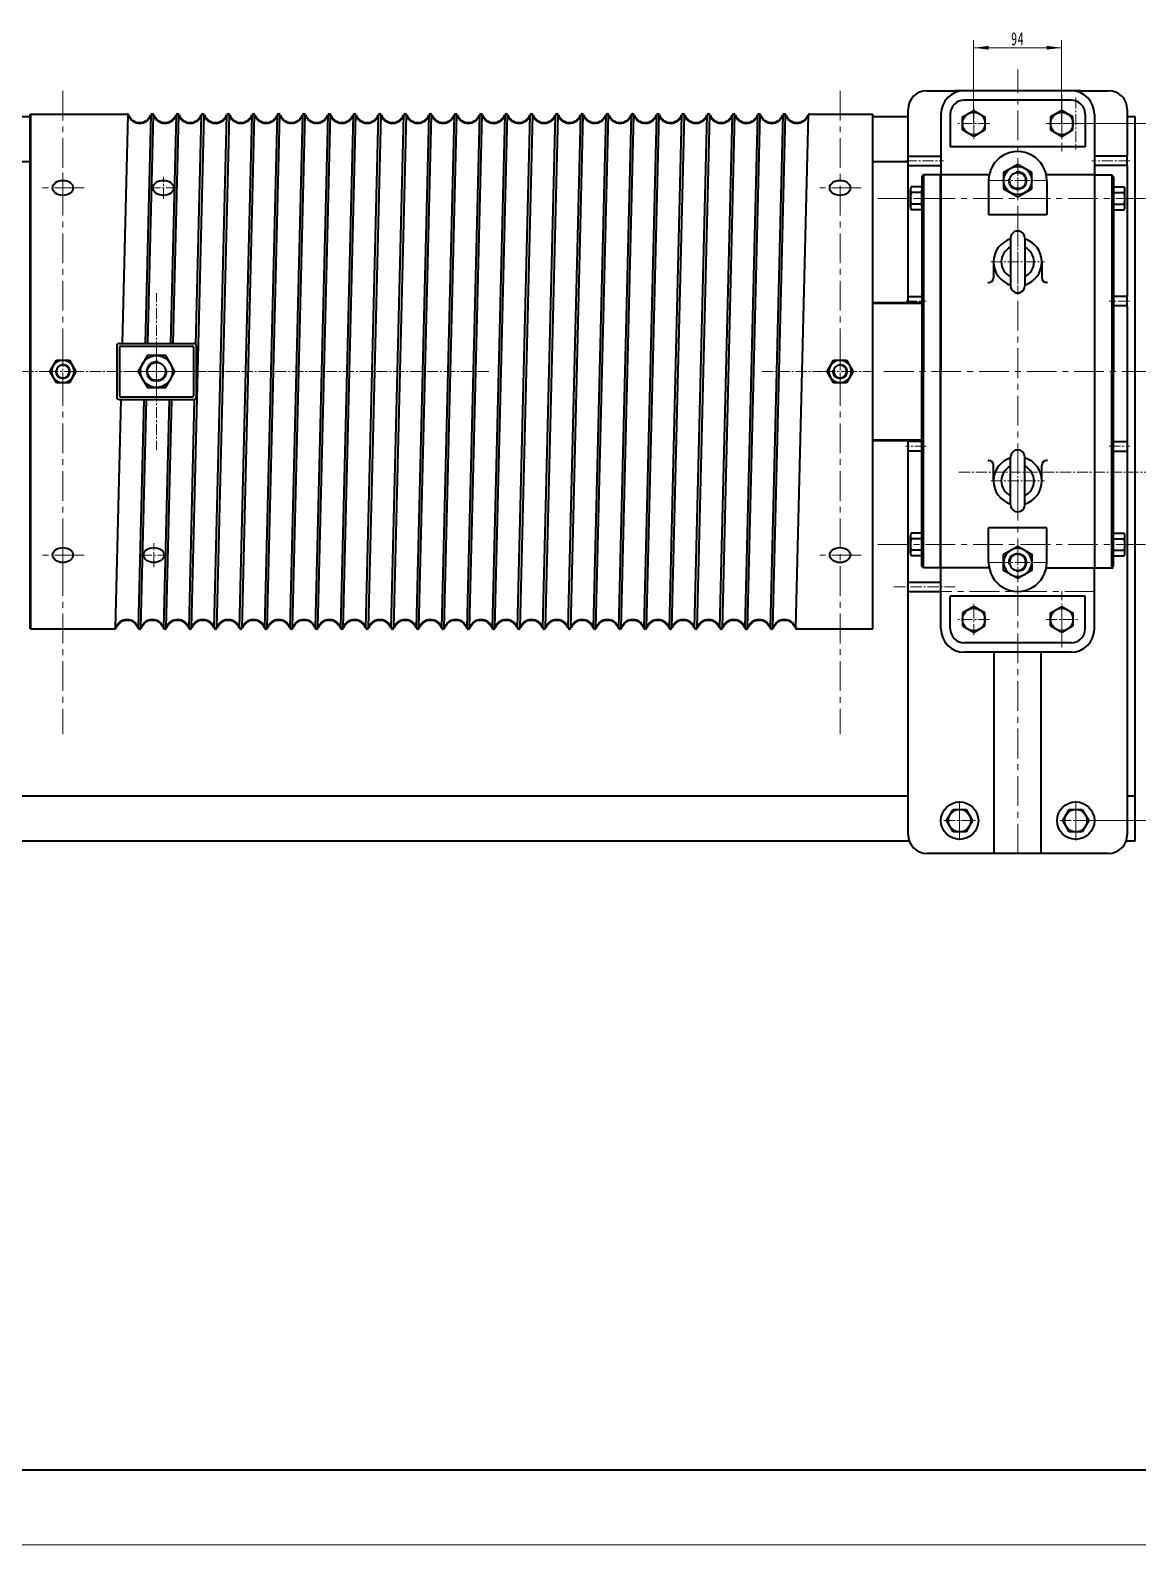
# Model space of a CAD drawing. Header units: millimetres. Extents: x -2378 to 2378, y -1682 to 1682.
# Drawn here: x -393 to 790, y -1682 to -64 of the extents above; entities that cross this region are included whole.
import ezdxf

# ---------------------------------------------------------------- set-up
doc = ezdxf.new("R2010")
doc.units = ezdxf.units.MM
doc.linetypes.add('CENTER', pattern=[50.8, 31.75, -6.35, 6.35, -6.35])
doc.linetypes.add('点画线', pattern=[18, 12, -2, 2, -2])
doc.layers.get('0').update_dxf_attribs({"lineweight": 35})
for name, color, linetype, lineweight in [('中心线', 1, 'CENTER', 15), ('中心线层', 1, '点画线', 18), ('尺寸线层', 3, 'Continuous', 18), ('粗实线', 7, 'Continuous', 50), ('粗实线层', 7, 'Continuous', 35), ('细实线层', 7, 'Continuous', 18)]:
    doc.layers.add(name, color=color, linetype=linetype, lineweight=lineweight)
doc.styles.add('标准', font='', dxfattribs={"width": 0.667})
doc.styles.get('标准').set_extended_font_data('宋体')
doc.dimstyles.new('标准', dxfattribs={"dimscale": 4, "dimtxt": 3.5, "dimasz": 4, "dimexe": 2, "dimexo": 0, "dimtad": 1, "dimdsep": 46, "dimtxsty": '标准', "dimblk": '_CAXARROW', "dimcen": 0, "dimdle": 6, "dimazin": 2, "dimtfac": 0.707107, "dimtdec": 3, "dimtmove": 2, "dimatfit": 3, "dimfxl": 1, "dimfrac": 2, "dimtolj": 1, "dimarcsym": 1})

# ---------------------------------------------------------------- blocks, each defined once
blk = doc.blocks.new('*X2')
at = {"layer": '粗实线层'}
blk.add_line((-574.5, -400.5), (574.5, -400.5), dxfattribs=at)
at = {"layer": '细实线层'}
blk.add_line((-594.5, -420.5), (594.5, -420.5), dxfattribs=at)
blk = doc.blocks.new('*X5')
at = {"layer": '中心线层'}
for p, q in [((0, -23.9), (0, 23.9)), ((-23.9, 0), (23.9, 0))]:
    blk.add_line(p, q, dxfattribs=at)
at = {"layer": '粗实线层'}
for p, q in [((-9.8, 17), (-19.6, 0)), ((9.8, 17), (-9.8, 17)), ((19.6, 0), (9.8, 17)), ((-19.6, 0), (-9.8, -17)), ((9.8, -17), (19.6, 0)), ((-9.8, -17), (9.8, -17))]:
    blk.add_line(p, q, dxfattribs=at)
for radius in [17, 9.65]:
    blk.add_circle((0, 0), radius, dxfattribs=at)
at = {"layer": '细实线层'}
blk.add_arc((0, 0), 11, 260, 190, dxfattribs=at)
blk = doc.blocks.new('*X6')
at = {"layer": '中心线层'}
for p, q in [((0, -16.9), (0, 16.9)), ((-16.9, 0), (16.9, 0))]:
    blk.add_line(p, q, dxfattribs=at)
at = {"layer": '粗实线层'}
for p, q in [((-6.9, 12), (-13.9, 0)), ((-13.9, 0), (-6.9, -12)), ((6.9, 12), (-6.9, 12)), ((13.9, 0), (6.9, 12)), ((6.9, -12), (13.9, 0)), ((-6.9, -12), (6.9, -12))]:
    blk.add_line(p, q, dxfattribs=at)
for radius in [12, 6.92]:
    blk.add_circle((0, 0), radius, dxfattribs=at)
at = {"layer": '细实线层'}
blk.add_arc((0, 0), 8, 260, 190, dxfattribs=at)
blk = doc.blocks.new('*X7')
at = {"layer": '中心线层'}
for p, q in [((0, -21.1), (0, 21.1)), ((-21.1, 0), (21.1, 0))]:
    blk.add_line(p, q, dxfattribs=at)
at = {"layer": '粗实线层'}
for p, q in [((-8.7, 15), (-17.3, 0)), ((-17.3, 0), (-8.7, -15)), ((8.7, 15), (-8.7, 15)), ((17.3, 0), (8.7, 15)), ((8.7, -15), (17.3, 0)), ((-8.7, -15), (8.7, -15))]:
    blk.add_line(p, q, dxfattribs=at)
for radius in [15, 8.65]:
    blk.add_circle((0, 0), radius, dxfattribs=at)
at = {"layer": '细实线层'}
blk.add_arc((0, 0), 10, 260, 190, dxfattribs=at)
blk = doc.blocks.new('*X39')
at = {"layer": '尺寸线层', "linetype": 'Continuous'}
for points in [[(614.9, -82.4), (630.9, -80.4), (630.9, -84.4)], [(708.9, -82.4), (692.9, -80.4), (692.9, -84.4)]]:
    blk.add_hatch(color=0, dxfattribs=at).paths.add_polyline_path(points, flags=0)
at = {"layer": '尺寸线层', "color": 0, "linetype": 'Continuous'}
for p, q in [((614.9, -163.3), (614.9, -74.4)), ((708.9, -163.3), (708.9, -74.4)), ((614.9, -82.4), (708.9, -82.4))]:
    blk.add_line(p, q, dxfattribs=at)
at = {"layer": '尺寸线层', "color": 0, "insert": (661.9, -72.9), "char_height": 14, "width": 28, "attachment_point": 5, "line_spacing_factor": 1.15057, "style": '标准'}
blk.add_mtext('\\T1.1;94', dxfattribs=at)
blk = doc.blocks.new('_CAXARROW')
blk.add_hatch(color=0).paths.add_polyline_path([(0, 0), (-1, 0.125), (-1, -0.125)], flags=0)
blk = doc.blocks.new('*X40')
at = {"layer": '尺寸线层', "linetype": 'Continuous'}
for points in [[(912.2, -163.3), (914.2, -179.3), (910.2, -179.3)], [(912.2, -908.3), (914.2, -892.3), (910.2, -892.3)]]:
    blk.add_hatch(color=0, dxfattribs=at).paths.add_polyline_path(points, flags=0)
at = {"layer": '尺寸线层', "color": 0, "linetype": 'Continuous'}
for p, q in [((723.9, -163.3), (920.2, -163.3)), ((912.2, -163.3), (912.2, -908.3)), ((723.9, -908.3), (920.2, -908.3))]:
    blk.add_line(p, q, dxfattribs=at)
at = {"layer": '尺寸线层', "color": 0, "insert": (902.7, -535.8), "char_height": 14, "width": 39.397, "attachment_point": 5, "rotation": 90, "line_spacing_factor": 1.15057, "style": '标准'}
blk.add_mtext('\\T1.1;745', dxfattribs=at)

msp = doc.modelspace()

# ---------------------------------------------------------------- linework, layer by layer
msp.add_line((-392.418, -153.302), (-289.292, -153.302))
msp.add_line((-392.418, -153.302), (-289.292, -153.302))
at = {"layer": '中心线'}
for p, q in [((661.943, -943.3), (661.943, -105.623)), ((-357.792, -128.305), (-357.792, -815.802)), ((708.943, -133.203), (708.943, -193.397)), ((-357.792, -215.511), (-357.792, -255.725)), ((692.943, -224.302), (630.943, -224.302)), ((-335.097, -232.095), (-384.956, -232.095)), ((494.903, -232.095), (445.044, -232.095)), ((804.889, -428.302), (515.867, -428.302)), ((-357.792, -641.092), (-357.792, -600.878)), ((-335.097, -624.508), (-384.956, -624.508)), ((494.903, -624.508), (445.044, -624.508)), ((692.943, -632.302), (630.943, -632.302)), ((743.943, -663.302), (579.943, -663.302)), ((708.943, -723.4), (708.943, -663.207))]:
    msp.add_line(p, q, dxfattribs=at)
at = {"layer": '中心线层'}
for p, q in [((723.943, -135.377), (723.943, -191.222)), ((614.943, -146.443), (614.943, -180.156)), ((708.943, -146.443), (708.943, -180.156)), ((631.799, -163.3), (598.087, -163.3)), ((692.087, -163.3), (725.799, -163.3)), ((696.021, -163.3), (751.865, -163.3)), ((542.153, -203.3), (582.733, -203.3)), ((781.733, -203.3), (741.153, -203.3)), ((-250.442, -243.882), (-250.442, -220.309)), ((-235.655, -232.095), (-265.228, -232.095)), ((563.008, -243.295), (543.908, -243.295)), ((661.943, -282.539), (661.943, -340.064)), ((633.181, -311.302), (690.705, -311.302)), ((-257.811, -444.302), (-257.811, -344.611)), ((542.696, -353.3), (564.246, -353.3)), ((781.19, -353.3), (759.64, -353.3)), ((-288.385, -428.302), (-171.666, -428.302)), ((-246.811, -428.302), (-214.811, -428.302)), ((388.635, -428.302), (505.354, -428.302)), ((564.238, -508.3), (542.218, -508.3)), ((661.943, -574.064), (661.943, -516.539)), ((759.648, -508.3), (781.668, -508.3)), ((599.101, -535.8), (860.285, -535.8)), ((633.181, -545.302), (690.705, -545.302)), ((-260.715, -637.369), (-260.715, -611.646)), ((-244.853, -624.508), (-276.576, -624.508)), ((529.639, -658.3), (595.247, -658.3)), ((614.943, -710.16), (614.943, -676.447)), ((708.943, -710.16), (708.943, -676.447)), ((631.799, -693.304), (598.087, -693.304)), ((692.087, -693.304), (725.799, -693.304)), ((599.943, -929.162), (599.943, -887.437)), ((723.943, -929.333), (723.943, -887.266)), ((599.943, -891.445), (599.943, -925.158)), ((723.943, -891.445), (723.943, -925.158)), ((583.087, -908.302), (616.799, -908.302)), ((707.087, -908.302), (740.799, -908.302))]:
    msp.add_line(p, q, dxfattribs=at)
at = {"layer": '粗实线'}
for p, q in [((-392.418, -703.302), (-392.418, -153.302)), ((507.208, -354.788), (559.508, -354.788)), ((507.208, -501.802), (559.508, -501.802))]:
    msp.add_line(p, q, dxfattribs=at)
for centre, radius, start, end in [((-289.292, -154.698), 1.396, 20.323137, 90), ((-275.792, -149.698), 13, 200.323137, 339.676863), ((-262.292, -154.698), 1.396, 90, 159.676863), ((-262.292, -154.698), 1.396, 20.323137, 90), ((-262.292, -154.698), 1.396, 20.323137, 90), ((-248.792, -149.698), 13, 200.323137, 339.676863), ((-235.292, -154.698), 1.396, 90, 159.676863), ((-235.292, -154.698), 1.396, 90, 159.676863), ((-235.292, -154.698), 1.396, 20.323137, 90), ((-235.292, -154.698), 1.396, 20.323137, 90), ((-221.792, -149.698), 13, 200.323137, 339.676863), ((-208.292, -154.698), 1.396, 90, 159.676863), ((-208.292, -154.698), 1.396, 90, 159.676863), ((-208.292, -154.698), 1.396, 20.323137, 90), ((-208.292, -154.698), 1.396, 20.323137, 90), ((-194.792, -149.698), 13, 200.323137, 339.676863), ((-194.792, -149.698), 13, 200.323137, 339.676863), ((-181.292, -154.698), 1.396, 90, 159.676863), ((-181.292, -154.698), 1.396, 20.323137, 90), ((-167.792, -149.698), 13, 200.323137, 339.676863), ((-154.292, -154.698), 1.396, 90, 159.676863), ((-154.292, -154.698), 1.396, 20.323137, 90), ((-140.792, -149.698), 13, 200.323137, 339.676863), ((-127.292, -154.698), 1.396, 90, 159.676863), ((-127.292, -154.698), 1.396, 20.323137, 90), ((-113.792, -149.698), 13, 200.323137, 339.676863), ((-100.292, -154.698), 1.396, 90, 159.676863), ((-100.292, -154.698), 1.396, 20.323137, 90), ((-86.792, -149.698), 13, 200.323137, 339.676863), ((-73.292, -154.698), 1.396, 90, 159.676863), ((-73.292, -154.698), 1.396, 20.323137, 90), ((-59.792, -149.698), 13, 200.323137, 339.676863), ((-46.292, -154.698), 1.396, 90, 159.676863), ((-46.292, -154.698), 1.396, 20.323137, 90), ((-32.792, -149.698), 13, 200.323137, 339.676863), ((-19.292, -154.698), 1.396, 90, 159.676863), ((-19.292, -154.698), 1.396, 20.323137, 90), ((-5.792, -149.698), 13, 200.323137, 339.676863), ((7.708, -154.698), 1.396, 90, 159.676863), ((7.708, -154.698), 1.396, 20.323137, 90), ((21.208, -149.698), 13, 200.323137, 339.676863), ((34.708, -154.698), 1.396, 90, 159.676863), ((34.708, -154.698), 1.396, 20.323137, 90), ((48.208, -149.698), 13, 200.323137, 339.676863), ((61.708, -154.698), 1.396, 90, 159.676863), ((61.708, -154.698), 1.396, 20.323137, 90), ((75.208, -149.698), 13, 200.323137, 339.676863), ((88.708, -154.698), 1.396, 90, 159.676863), ((88.708, -154.698), 1.396, 20.323137, 90), ((102.208, -149.698), 13, 200.323137, 339.676863), ((115.708, -154.698), 1.396, 90, 159.676863), ((115.708, -154.698), 1.396, 20.323137, 90), ((129.208, -149.698), 13, 200.323137, 339.676863), ((142.708, -154.698), 1.396, 90, 159.676863), ((142.708, -154.698), 1.396, 20.323137, 90), ((156.208, -149.698), 13, 200.323137, 339.676863), ((169.708, -154.698), 1.396, 90, 159.676863), ((169.708, -154.698), 1.396, 20.323137, 90), ((183.208, -149.698), 13, 200.323137, 339.676863), ((196.708, -154.698), 1.396, 90, 159.676863), ((196.708, -154.698), 1.396, 20.323137, 90), ((210.208, -149.698), 13, 200.323137, 339.676863), ((223.708, -154.698), 1.396, 90, 159.676863), ((223.708, -154.698), 1.396, 20.323137, 90), ((237.208, -149.698), 13, 200.323137, 339.676863), ((250.708, -154.698), 1.396, 90, 159.676863), ((250.708, -154.698), 1.396, 20.323137, 90), ((264.208, -149.698), 13, 200.323137, 339.676863), ((277.708, -154.698), 1.396, 90, 159.676863), ((277.708, -154.698), 1.396, 20.323137, 90), ((291.208, -149.698), 13, 200.323137, 339.676863), ((304.708, -154.698), 1.396, 90, 159.676863), ((304.708, -154.698), 1.396, 20.323137, 90), ((318.208, -149.698), 13, 200.323137, 339.676863), ((331.708, -154.698), 1.396, 90, 159.676863), ((331.708, -154.698), 1.396, 20.323137, 90), ((345.208, -149.698), 13, 200.323137, 339.676863), ((358.708, -154.698), 1.396, 90, 159.676863), ((358.708, -154.698), 1.396, 20.323137, 90), ((372.208, -149.698), 13, 200.323137, 339.676863), ((385.708, -154.698), 1.396, 90, 159.676863), ((385.708, -154.698), 1.396, 20.323137, 90), ((399.208, -149.698), 13, 200.323137, 339.676863), ((412.708, -154.698), 1.396, 90, 159.676863), ((412.708, -154.698), 1.396, 20.323137, 90), ((426.208, -149.698), 13, 200.323137, 339.676863), ((439.708, -154.698), 1.396, 90, 159.676863), ((-289.292, -706.905), 13, 20.323137, 159.676863), ((-262.292, -706.905), 13, 20.323137, 159.676863), ((-235.292, -706.905), 13, 20.323137, 159.676863), ((-208.292, -706.905), 13, 20.323137, 159.676863), ((-181.292, -706.905), 13, 20.323137, 159.676863), ((-181.292, -706.905), 13, 20.323137, 159.676863), ((-154.292, -706.905), 13, 20.323137, 159.676863), ((-127.292, -706.905), 13, 20.323137, 159.676863), ((-100.292, -706.905), 13, 20.323137, 159.676863), ((-73.292, -706.905), 13, 20.323137, 159.676863), ((-46.292, -706.905), 13, 20.323137, 159.676863), ((-19.292, -706.905), 13, 20.323137, 159.676863), ((7.708, -706.905), 13, 20.323137, 159.676863), ((34.708, -706.905), 13, 20.323137, 159.676863), ((61.708, -706.905), 13, 20.323137, 159.676863), ((88.708, -706.905), 13, 20.323137, 159.676863), ((115.708, -706.905), 13, 20.323137, 159.676863), ((142.708, -706.905), 13, 20.323137, 159.676863), ((169.708, -706.905), 13, 20.323137, 159.676863), ((196.708, -706.905), 13, 20.323137, 159.676863), ((223.708, -706.905), 13, 20.323137, 159.676863), ((250.708, -706.905), 13, 20.323137, 159.676863), ((277.708, -706.905), 13, 20.323137, 159.676863), ((304.708, -706.905), 13, 20.323137, 159.676863), ((331.708, -706.905), 13, 20.323137, 159.676863), ((358.708, -706.905), 13, 20.323137, 159.676863), ((385.708, -706.905), 13, 20.323137, 159.676863), ((412.708, -706.905), 13, 20.323137, 159.676863), ((-302.792, -701.905), 1.396, 270, 339.676863), ((-275.792, -701.905), 1.396, 200.323137, 270), ((-275.792, -701.905), 1.396, 270, 339.676863), ((-248.792, -701.905), 1.396, 200.323137, 270), ((-248.792, -701.905), 1.396, 270, 339.676863), ((-248.792, -701.905), 1.396, 270, 339.676863), ((-221.792, -701.905), 1.396, 200.323137, 270), ((-221.792, -701.905), 1.396, 200.323137, 270), ((-221.792, -701.905), 1.396, 270, 339.676863), ((-221.792, -701.905), 1.396, 270, 339.676863), ((-194.792, -701.905), 1.396, 200.323137, 270), ((-194.792, -701.905), 1.396, 200.323137, 270), ((-194.792, -701.905), 1.396, 270, 339.676863), ((-194.792, -701.905), 1.396, 270, 339.676863), ((-167.792, -701.905), 1.396, 200.323137, 270), ((-167.792, -701.905), 1.396, 270, 339.676863), ((-140.792, -701.905), 1.396, 200.323137, 270), ((-140.792, -701.905), 1.396, 270, 339.676863), ((-113.792, -701.905), 1.396, 200.323137, 270), ((-113.792, -701.905), 1.396, 270, 339.676863), ((-86.792, -701.905), 1.396, 200.323137, 270), ((-86.792, -701.905), 1.396, 270, 339.676863), ((-59.792, -701.905), 1.396, 200.323137, 270), ((-59.792, -701.905), 1.396, 270, 339.676863), ((-32.792, -701.905), 1.396, 200.323137, 270), ((-32.792, -701.905), 1.396, 270, 339.676863), ((-5.792, -701.905), 1.396, 200.323137, 270), ((-5.792, -701.905), 1.396, 270, 339.676863), ((21.208, -701.905), 1.396, 200.323137, 270), ((21.208, -701.905), 1.396, 270, 339.676863), ((48.208, -701.905), 1.396, 200.323137, 270), ((48.208, -701.905), 1.396, 270, 339.676863), ((75.208, -701.905), 1.396, 200.323137, 270), ((75.208, -701.905), 1.396, 270, 339.676863), ((102.208, -701.905), 1.396, 200.323137, 270), ((102.208, -701.905), 1.396, 270, 339.676863), ((129.208, -701.905), 1.396, 200.323137, 270), ((129.208, -701.905), 1.396, 270, 339.676863), ((156.208, -701.905), 1.396, 200.323137, 270), ((156.208, -701.905), 1.396, 270, 339.676863), ((183.208, -701.905), 1.396, 200.323137, 270), ((183.208, -701.905), 1.396, 270, 339.676863), ((210.208, -701.905), 1.396, 200.323137, 270), ((210.208, -701.905), 1.396, 270, 339.676863), ((237.208, -701.905), 1.396, 200.323137, 270), ((237.208, -701.905), 1.396, 270, 339.676863), ((264.208, -701.905), 1.396, 200.323137, 270), ((264.208, -701.905), 1.396, 270, 339.676863), ((291.208, -701.905), 1.396, 200.323137, 270), ((291.208, -701.905), 1.396, 270, 339.676863), ((318.208, -701.905), 1.396, 200.323137, 270), ((318.208, -701.905), 1.396, 270, 339.676863), ((345.208, -701.905), 1.396, 200.323137, 270), ((345.208, -701.905), 1.396, 270, 339.676863), ((372.208, -701.905), 1.396, 200.323137, 270), ((372.208, -701.905), 1.396, 270, 339.676863), ((399.208, -701.905), 1.396, 200.323137, 270), ((399.208, -701.905), 1.396, 270, 339.676863), ((426.208, -701.905), 1.396, 200.323137, 270)]:
    msp.add_arc(centre, radius, start, end, dxfattribs=at)
at = {"layer": '粗实线层', "color": 7, "linetype": 'Continuous'}
for p, q in [((564.943, -128.3), (594.943, -128.3)), ((728.943, -128.3), (758.943, -128.3)), ((544.943, -208.3), (544.943, -148.3)), ((778.943, -148.3), (778.943, -198.3)), ((544.943, -198.3), (579.943, -198.3)), ((544.943, -208.3), (579.943, -208.3)), ((544.943, -354.788), (544.943, -208.3)), ((778.943, -198.3), (743.943, -198.3)), ((778.943, -208.3), (743.943, -208.3)), ((778.943, -208.3), (778.943, -198.3)), ((778.943, -208.3), (778.943, -348.3)), ((544.943, -348.3), (559.508, -348.3)), ((778.943, -348.3), (764.378, -348.3)), ((778.943, -358.3), (778.943, -348.3)), ((778.943, -358.3), (764.378, -358.3)), ((778.943, -358.3), (778.943, -359.802)), ((778.943, -359.802), (778.943, -923.3)), ((544.943, -923.3), (544.943, -501.802)), ((559.508, -503.3), (544.943, -503.3)), ((559.508, -513.3), (544.943, -513.3)), ((764.378, -503.3), (778.943, -503.3)), ((764.378, -513.3), (778.943, -513.3)), ((544.943, -653.3), (579.943, -653.3)), ((544.943, -663.3), (579.943, -663.3)), ((636.943, -943.3), (636.943, -728.3)), ((686.943, -943.3), (686.943, -728.3)), ((651.943, -943.3), (564.943, -943.3)), ((671.943, -943.3), (651.943, -943.3)), ((758.943, -943.3), (671.943, -943.3))]:
    msp.add_line(p, q, dxfattribs=at)
at = {"layer": '粗实线层'}
for p, q in [((728.943, -128.302), (594.943, -128.302)), ((718.943, -138.302), (604.943, -138.302)), ((-428.792, -155.8), (-392.418, -155.8)), ((-375.404, -153.302), (-365.792, -153.302)), ((-293.994, -398.302), (-287.982, -154.213)), ((-269.612, -398.302), (-263.601, -154.213)), ((-266.994, -398.302), (-260.982, -154.213)), ((-242.612, -398.302), (-236.601, -154.213)), ((-239.994, -398.302), (-233.982, -154.213)), ((-215.652, -399.913), (-209.601, -154.213)), ((-213.732, -428.302), (-206.982, -154.213)), ((-193.482, -702.39), (-179.982, -154.213)), ((-189.351, -428.302), (-182.601, -154.213)), ((-169.101, -702.39), (-155.601, -154.213)), ((-166.482, -702.39), (-152.982, -154.213)), ((-142.101, -702.39), (-128.601, -154.213)), ((-139.482, -702.39), (-125.982, -154.213)), ((-115.101, -702.39), (-101.601, -154.213)), ((-112.482, -702.39), (-98.982, -154.213)), ((-88.101, -702.39), (-74.601, -154.213)), ((-85.482, -702.39), (-71.982, -154.213)), ((-61.101, -702.39), (-47.601, -154.213)), ((-58.482, -702.39), (-44.982, -154.213)), ((-34.101, -702.39), (-20.601, -154.213)), ((-31.482, -702.39), (-17.982, -154.213)), ((-7.101, -702.39), (6.399, -154.213)), ((-4.482, -702.39), (9.018, -154.213)), ((19.899, -702.39), (33.399, -154.213)), ((22.518, -702.39), (36.018, -154.213)), ((46.899, -702.39), (60.399, -154.213)), ((49.518, -702.39), (63.018, -154.213)), ((73.899, -702.39), (87.399, -154.213)), ((76.518, -702.39), (90.018, -154.213)), ((100.899, -702.39), (114.399, -154.213)), ((103.518, -702.39), (117.018, -154.213)), ((127.899, -702.39), (141.399, -154.213)), ((130.518, -702.39), (144.018, -154.213)), ((154.899, -702.39), (168.399, -154.213)), ((157.518, -702.39), (171.018, -154.213)), ((181.899, -702.39), (195.399, -154.213)), ((184.518, -702.39), (198.018, -154.213)), ((208.899, -702.39), (222.399, -154.213)), ((211.518, -702.39), (225.018, -154.213)), ((235.899, -702.39), (249.399, -154.213)), ((238.518, -702.39), (252.018, -154.213)), ((262.899, -702.39), (276.399, -154.213)), ((265.518, -702.39), (279.018, -154.213)), ((289.899, -702.39), (303.399, -154.213)), ((292.518, -702.39), (306.018, -154.213)), ((316.899, -702.39), (330.399, -154.213)), ((319.518, -702.39), (333.018, -154.213)), ((343.899, -702.39), (357.399, -154.213)), ((346.518, -702.39), (360.018, -154.213)), ((370.899, -702.39), (384.399, -154.213)), ((373.518, -702.39), (387.018, -154.213)), ((397.899, -702.39), (411.399, -154.213)), ((400.518, -702.39), (414.018, -154.213)), ((424.899, -702.39), (438.399, -154.213)), ((439.708, -153.302), (507.208, -153.302)), ((507.208, -703.302), (507.208, -153.302)), ((507.208, -155.8), (544.943, -155.8)), ((579.943, -153.302), (579.943, -428.302)), ((589.943, -153.302), (589.943, -188.302)), ((602.943, -156.371), (614.943, -149.443)), ((602.943, -170.228), (602.943, -156.371)), ((614.943, -149.443), (626.943, -156.371)), ((626.943, -156.371), (626.943, -170.228)), ((708.943, -149.443), (696.943, -156.371)), ((696.943, -156.371), (696.943, -170.228)), ((720.943, -156.371), (708.943, -149.443)), ((720.943, -170.228), (720.943, -156.371)), ((733.943, -153.302), (733.943, -188.302)), ((743.943, -153.302), (743.943, -428.302)), ((778.943, -155.8), (787.557, -155.8)), ((787.557, -929.802), (787.557, -155.8)), ((614.943, -177.156), (602.943, -170.228)), ((626.943, -170.228), (614.943, -177.156)), ((696.943, -170.228), (708.943, -177.156)), ((708.943, -177.156), (720.943, -170.228)), ((733.943, -188.302), (589.943, -188.302)), ((-428.792, -203.8), (-392.418, -203.8)), ((507.208, -203.8), (544.943, -203.8)), ((561.508, -218.302), (559.508, -220.302)), ((559.508, -220.302), (559.508, -428.302)), ((561.508, -218.302), (561.508, -428.302)), ((579.943, -218.302), (561.508, -218.302)), ((579.508, -638.302), (579.508, -218.302)), ((631.529, -218.302), (579.943, -218.302)), ((630.943, -224.302), (630.943, -261.056)), ((743.943, -218.302), (692.357, -218.302)), ((692.943, -224.302), (692.943, -261.056)), ((743.943, -218.302), (762.378, -218.302)), ((743.943, -218.302), (743.943, -638.302)), ((744.378, -638.302), (744.378, -218.302)), ((762.378, -218.302), (764.378, -220.302)), ((762.378, -218.302), (762.378, -428.302)), ((764.378, -220.302), (764.378, -428.302)), ((547.408, -252.388), (547.408, -234.202)), ((559.508, -231.171), (548.22, -231.171)), ((559.508, -237.233), (548.22, -237.233)), ((559.508, -252.388), (559.508, -234.202)), ((764.378, -231.171), (775.666, -231.171)), ((764.378, -252.388), (764.378, -234.202)), ((764.378, -237.233), (775.666, -237.233)), ((776.478, -252.388), (776.478, -234.202)), ((559.508, -249.357), (548.22, -249.357)), ((559.508, -255.419), (548.22, -255.419)), ((764.378, -249.357), (775.666, -249.357)), ((764.378, -255.419), (775.666, -255.419)), ((692.943, -261.056), (630.943, -261.056)), ((654.396, -285.799), (654.396, -336.804)), ((669.49, -285.799), (669.49, -336.804)), ((636.181, -311.302), (636.181, -328.161)), ((687.705, -311.302), (687.705, -328.161)), ((629.935, -333.161), (631.181, -333.161)), ((693.951, -333.161), (692.705, -333.161)), ((-300.311, -401.302), (-300.311, -455.302)), ((-297.311, -398.302), (-218.311, -398.302)), ((-297.311, -402.302), (-297.311, -454.302)), ((-296.311, -401.302), (-219.311, -401.302)), ((-218.311, -402.302), (-218.311, -454.302)), ((-215.311, -401.302), (-215.311, -455.302)), ((-220.482, -702.39), (-213.732, -428.302)), ((-196.101, -702.39), (-189.351, -428.302)), ((559.508, -636.302), (559.508, -428.302)), ((561.508, -638.302), (561.508, -428.302)), ((579.943, -703.302), (579.943, -428.302)), ((762.378, -638.302), (762.378, -428.302)), ((764.378, -636.302), (764.378, -428.302)), ((-301.482, -702.39), (-295.471, -458.302)), ((-297.311, -458.302), (-218.311, -458.302)), ((-296.311, -455.302), (-219.311, -455.302)), ((-277.101, -702.39), (-271.087, -458.199)), ((-274.482, -702.39), (-268.471, -458.302)), ((-250.101, -702.39), (-244.09, -458.302)), ((-247.482, -702.39), (-241.471, -458.302)), ((-223.101, -702.39), (-217.09, -458.042)), ((629.935, -523.443), (631.181, -523.443)), ((636.181, -545.302), (636.181, -528.443)), ((654.396, -570.804), (654.396, -519.799)), ((669.49, -570.804), (669.49, -519.799)), ((687.705, -545.302), (687.705, -528.443)), ((693.951, -523.443), (692.705, -523.443)), ((630.943, -632.302), (630.943, -595.547)), ((692.943, -595.547), (630.943, -595.547)), ((692.943, -632.302), (692.943, -595.547)), ((547.408, -622.401), (547.408, -604.215)), ((559.508, -601.184), (548.22, -601.184)), ((559.508, -607.246), (548.22, -607.246)), ((559.508, -622.401), (559.508, -604.215)), ((764.378, -601.184), (775.666, -601.184)), ((764.378, -622.401), (764.378, -604.215)), ((764.378, -607.246), (775.666, -607.246)), ((776.478, -622.401), (776.478, -604.215)), ((559.508, -619.37), (548.22, -619.37)), ((559.508, -625.432), (548.22, -625.432)), ((764.378, -619.37), (775.666, -619.37)), ((764.378, -625.432), (775.666, -625.432)), ((561.508, -638.302), (559.508, -636.302)), ((579.943, -638.302), (561.508, -638.302)), ((631.529, -638.302), (579.943, -638.302)), ((692.357, -638.302), (743.943, -638.302)), ((743.943, -638.302), (745.943, -638.302)), ((743.943, -703.302), (743.943, -638.302)), ((745.943, -638.302), (763.943, -638.302)), ((762.378, -638.302), (764.378, -636.302)), ((733.943, -668.302), (589.943, -668.302)), ((589.943, -703.302), (589.943, -668.302)), ((614.943, -679.447), (602.943, -686.375)), ((626.943, -686.375), (614.943, -679.447)), ((696.943, -686.375), (708.943, -679.447)), ((708.943, -679.447), (720.943, -686.375)), ((733.943, -703.302), (733.943, -668.302)), ((602.943, -686.375), (602.943, -700.232)), ((626.943, -700.232), (626.943, -686.375)), ((696.943, -700.232), (696.943, -686.375)), ((720.943, -686.375), (720.943, -700.232)), ((-392.418, -703.302), (-302.792, -703.302)), ((426.208, -703.302), (444.208, -703.302)), ((444.208, -703.302), (507.208, -703.302)), ((602.943, -700.232), (614.943, -707.16)), ((614.943, -707.16), (626.943, -700.232)), ((708.943, -707.16), (696.943, -700.232)), ((720.943, -700.232), (708.943, -707.16)), ((718.943, -718.302), (604.943, -718.302)), ((718.943, -728.302), (604.943, -728.302)), ((-428.792, -881.802), (544.943, -881.802)), ((778.943, -881.802), (787.557, -881.802)), ((586.087, -908.302), (593.015, -896.302)), ((593.015, -896.302), (606.871, -896.302)), ((606.871, -896.302), (613.799, -908.302)), ((710.087, -908.302), (717.015, -896.302)), ((717.015, -896.302), (730.871, -896.302)), ((730.871, -896.302), (737.799, -908.302)), ((593.015, -920.302), (586.087, -908.302)), ((606.871, -920.302), (593.015, -920.302)), ((613.799, -908.302), (606.871, -920.302)), ((717.015, -920.302), (710.087, -908.302)), ((730.871, -920.302), (717.015, -920.302)), ((737.799, -908.302), (730.871, -920.302)), ((-429.878, -929.802), (546.029, -929.802)), ((777.857, -929.802), (787.557, -929.802))]:
    msp.add_line(p, q, dxfattribs=at)
for centre, radius in [((614.943, -163.3), 12), ((708.943, -163.3), 12), ((-257.811, -428.302), 14), ((-257.811, -428.302), 13), ((614.943, -693.304), 12), ((708.943, -693.304), 12), ((599.943, -908.302), 12), ((723.943, -908.302), 12)]:
    msp.add_circle(centre, radius, dxfattribs=at)
at = {"layer": '粗实线层', "color": 7, "linetype": 'Continuous'}
for centre in [(599.943, -908.3), (723.943, -908.3)]:
    msp.add_circle(centre, 20, dxfattribs=at)
for centre, start, end in [((564.943, -148.3), 90, 180), ((758.943, -148.3), 0, 90), ((564.943, -923.3), 180, 270), ((758.943, -923.3), 270, 0)]:
    msp.add_arc(centre, 20, start, end, dxfattribs=at)
at = {"layer": '粗实线层'}
for centre, radius, start, end in [((604.943, -153.302), 25, 90, 180), ((718.943, -153.302), 25, 360, 90), ((604.943, -153.302), 15, 90, 180), ((718.943, -153.302), 15, 360, 90), ((553.47, -234.202), 6.062, 150, 210), ((570.438, -243.295), 23.03, 164.73852, 195.26148), ((770.416, -234.202), 6.062, 330, 30), ((753.448, -243.295), 23.03, 344.73852, 15.26148), ((553.47, -252.388), 6.062, 150, 210), ((770.416, -252.388), 6.062, 330, 30), ((661.943, -311.302), 25.762, 107.03341, 252.96659), ((661.943, -285.799), 7.547, 0, 180.000294), ((661.943, -311.302), 25.762, 287.03341, 72.96659), ((661.943, -311.302), 17.544, 115.477779, 244.522221), ((661.943, -311.302), 17.544, 295.477779, 64.522221), ((631.181, -328.161), 5, 270, 0), ((661.943, -336.804), 7.547, 179.999706, 360), ((692.705, -328.161), 5, 180, 270), ((-297.311, -401.302), 3, 90, 180), ((-296.311, -402.302), 1, 90, 180), ((-219.311, -402.302), 1, 0, 90), ((-218.311, -401.302), 3, 0, 90), ((-297.311, -455.302), 3, 180, 270), ((-296.311, -454.302), 1, 180, 270), ((-219.311, -454.302), 1, 270, 360), ((-218.311, -455.302), 3, 270, 0), ((661.943, -519.799), 7.547, 0, 180.000294), ((631.181, -528.443), 5, 0, 90), ((661.943, -545.302), 25.762, 107.03341, 252.96659), ((661.943, -545.302), 17.544, 115.477779, 244.522221), ((661.943, -545.302), 25.762, 287.03341, 72.96659), ((661.943, -545.302), 17.544, 295.477779, 64.522221), ((692.705, -528.443), 5, 90, 180), ((661.943, -570.804), 7.547, 179.999706, 360), ((553.47, -604.215), 6.062, 150, 210), ((570.438, -613.308), 23.03, 164.73852, 195.26148), ((770.416, -604.215), 6.062, 330, 30), ((753.448, -613.308), 23.03, 344.73852, 15.26148), ((553.47, -622.401), 6.062, 150, 210), ((770.416, -622.401), 6.062, 330, 30), ((604.943, -703.302), 25, 180, 270), ((604.943, -703.302), 15, 180, 270), ((718.943, -703.302), 15, 270, 360), ((718.943, -703.302), 25, 270, 360)]:
    msp.add_arc(centre, radius, start, end, dxfattribs=at)
for centre in [(-357.792, -232.095), (-250.442, -232.095), (472.208, -232.095), (-357.792, -624.508), (-260.715, -624.508), (472.208, -624.508)]:
    msp.add_ellipse(centre, major_axis=(11, 0), ratio=0.72727273, dxfattribs=at)

# ---------------------------------------------------------------- block references
at = {"layer": '粗实线层', "xscale": 4, "yscale": 4, "zscale": 4}
msp.add_blockref('*X2', (0, 0), dxfattribs=at)

# ---------------------------------------------------------------- dimensions: what is measured, and where the dimension line sits
at = {"layer": '尺寸线层'}
for base, p1, p2, angle, picture, middle in [((708.943, -82.412), (614.943, -163.3), (708.943, -163.3), 0, '*X39', (661.943, -82.412)), ((912.244, -908.302), (723.943, -163.3), (723.943, -908.302), 270, '*X40', (912.244, -535.801))]:
    dim = msp.add_linear_dim(base=base, p1=p1, p2=p2, angle=angle, dimstyle='标准', override={"dimsah": 1, "dimtfill": 1, "dimtzin": 8}, dxfattribs=at)
    dim.commit()
    dim.dimension.update_dxf_attribs({"geometry": picture, "text_midpoint": middle})

# ---------------------------------------------------------------- next in the draw order: wipeouts: each hides what was drawn before it
for points in [[(661.943, -241.622), (664.461, -240.168), (664.461, -240.168), (669.443, -237.292), (669.443, -237.292), (676.943, -232.962), (676.943, -232.962), (676.943, -224.302), (676.943, -224.302), (676.943, -215.641), (676.943, -215.641), (669.443, -211.311), (669.443, -211.311), (664.461, -208.435), (664.461, -208.435), (661.943, -206.981), (661.943, -206.981), (654.443, -211.311), (654.443, -211.311), (646.943, -215.641), (646.943, -215.641), (646.943, -224.302), (646.943, -224.302), (646.943, -232.962), (646.943, -232.962), (654.443, -237.292), (654.443, -237.292)], [(-277.441, -428.302), (-275.809, -431.128), (-275.809, -431.128), (-272.533, -436.802), (-272.533, -436.802), (-267.626, -445.302), (-267.626, -445.302), (-257.811, -445.302), (-257.811, -445.302), (-247.996, -445.302), (-247.996, -445.302), (-243.089, -436.802), (-243.089, -436.802), (-239.813, -431.128), (-239.813, -431.128), (-238.181, -428.302), (-238.181, -428.302), (-243.089, -419.802), (-243.089, -419.802), (-247.996, -411.302), (-247.996, -411.302), (-257.811, -411.302), (-257.811, -411.302), (-267.626, -411.302), (-267.626, -411.302), (-272.533, -419.802), (-272.533, -419.802)], [(486.065, -428.302), (484.879, -430.356), (484.879, -430.356), (482.601, -434.302), (482.601, -434.302), (479.136, -440.302), (479.136, -440.302), (472.208, -440.302), (472.208, -440.302), (465.28, -440.302), (465.28, -440.302), (461.816, -434.302), (461.816, -434.302), (459.538, -430.356), (459.538, -430.356), (458.352, -428.302), (458.352, -428.302), (461.816, -422.302), (461.816, -422.302), (465.28, -416.302), (465.28, -416.302), (472.208, -416.302), (472.208, -416.302), (479.136, -416.302), (479.136, -416.302), (482.601, -422.302), (482.601, -422.302)], [(661.943, -614.981), (664.461, -616.435), (664.461, -616.435), (669.443, -619.311), (669.443, -619.311), (676.943, -623.641), (676.943, -623.641), (676.943, -632.302), (676.943, -632.302), (676.943, -640.962), (676.943, -640.962), (669.443, -645.292), (669.443, -645.292), (664.461, -648.168), (664.461, -648.168), (661.943, -649.622), (661.943, -649.622), (654.443, -645.292), (654.443, -645.292), (646.943, -640.962), (646.943, -640.962), (646.943, -632.302), (646.943, -632.302), (646.943, -623.641), (646.943, -623.641), (654.443, -619.311), (654.443, -619.311)]]:
    msp.add_wipeout(points).dxf.layer = '粗实线层'

# ---------------------------------------------------------------- next in the draw order: linework, layer by layer
at = {"layer": '中心线'}
for p, q in [((472.208, -128.305), (472.208, -815.802)), ((798.419, -243.295), (511.652, -243.295)), ((798.419, -613.308), (511.652, -613.308))]:
    msp.add_line(p, q, dxfattribs=at)
at = {"layer": '中心线层'}
for p, q in [((-257.811, -412.302), (-257.811, -511.992)), ((97.029, -428.302), (-1785.028, -428.302))]:
    msp.add_line(p, q, dxfattribs=at)
at = {"layer": '粗实线层'}
for centre, start, end in [((661.943, -224.302), 0, 180.000028), ((661.943, -632.302), 179.999972, 360)]:
    msp.add_arc(centre, 31, start, end, dxfattribs=at)

# ---------------------------------------------------------------- next in the draw order: block references
for name, p, rotation in [('*X7', (661.943, -224.302), 270), ('*X5', (-257.811, -428.302), 180)]:
    msp.add_blockref(name, p, dxfattribs=dict(at, rotation=rotation))
at = {"layer": '粗实线层', "xscale": -1}
for name, p, rotation in [('*X6', (472.208, -428.302), 180), ('*X7', (661.943, -632.302), 270)]:
    msp.add_blockref(name, p, dxfattribs=dict(at, rotation=rotation))

# ---------------------------------------------------------------- next in the draw order: wipeouts: each hides what was drawn before it
msp.add_wipeout([(-343.935, -428.302), (-345.121, -430.356), (-345.121, -430.356), (-347.399, -434.302), (-347.399, -434.302), (-350.864, -440.302), (-350.864, -440.302), (-357.792, -440.302), (-357.792, -440.302), (-364.72, -440.302), (-364.72, -440.302), (-368.184, -434.302), (-368.184, -434.302), (-370.462, -430.356), (-370.462, -430.356), (-371.648, -428.302), (-371.648, -428.302), (-368.184, -422.302), (-368.184, -422.302), (-364.72, -416.302), (-364.72, -416.302), (-357.792, -416.302), (-357.792, -416.302), (-350.864, -416.302), (-350.864, -416.302), (-347.399, -422.302), (-347.399, -422.302)]).dxf.layer = '粗实线层'

# ---------------------------------------------------------------- next in the draw order: block references
at = {"layer": '粗实线层', "xscale": -1, "rotation": 180}
msp.add_blockref('*X6', (-357.792, -428.302), dxfattribs=at)

doc.saveas('drawing.dxf')
